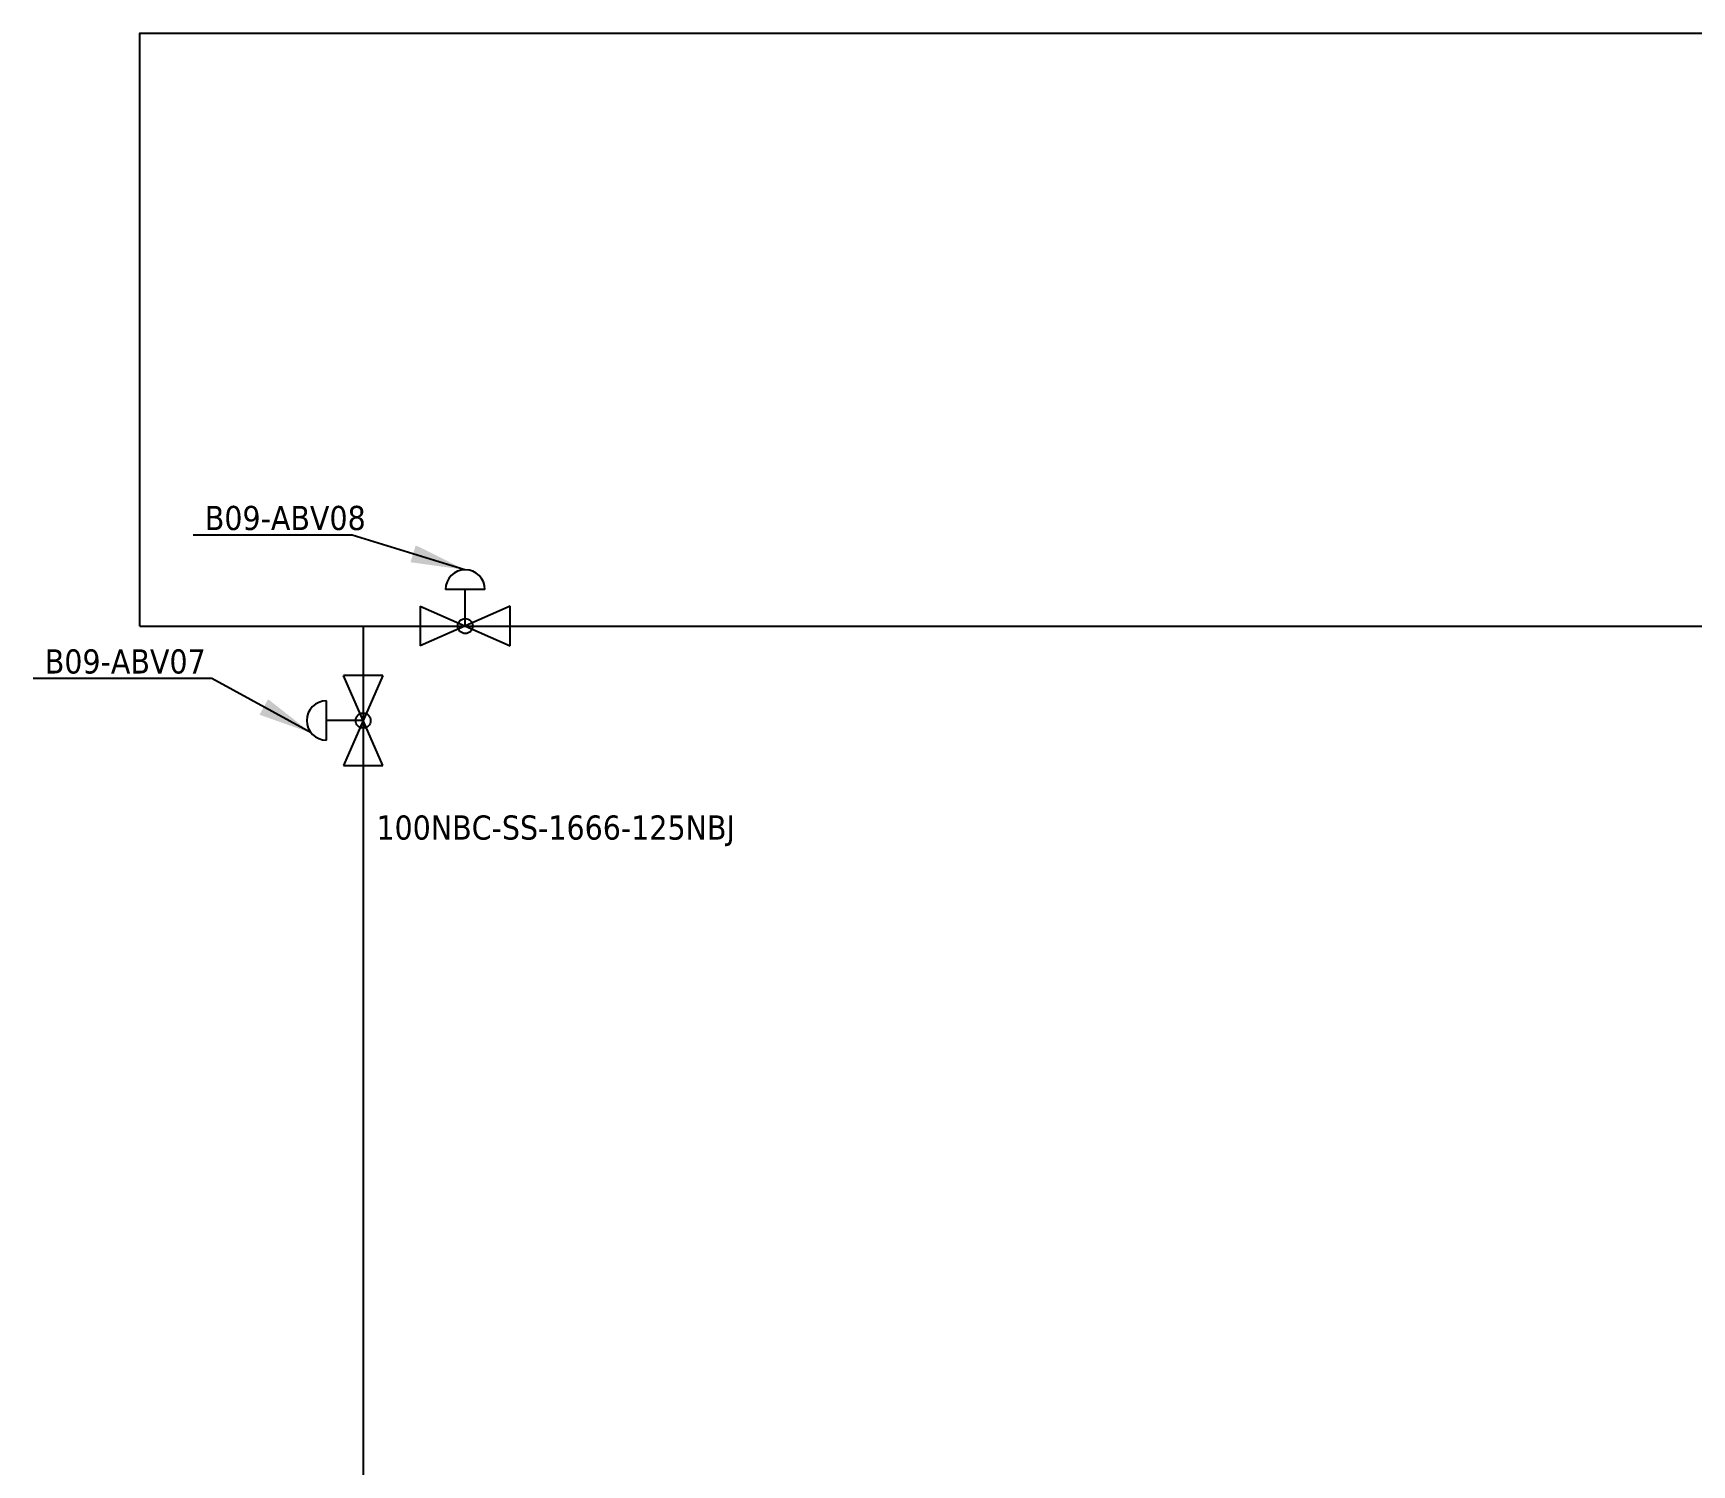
# Model space of a CAD drawing. Header units: millimetres. Extents: x 24306 to 29428, y 5751 to 9375.
# Drawn here: x 27530 to 28296, y 6417 to 7079 of the extents above; entities that cross this region are included whole.
import ezdxf

# ---------------------------------------------------------------- set-up
doc = ezdxf.new("R2010")
doc.units = ezdxf.units.MM
doc.dimstyles.new('ISO-25', dxfattribs={"dimtxt": 2.5, "dimasz": 2.5, "dimexe": 1.25, "dimexo": 0.625, "dimtad": 1, "dimtxsty": 'Standard', "dimcen": 2.5, "dimadec": 0, "dimazin": 0, "dimtfac": 1, "dimtmove": 0, "dimatfit": 3, "dimfxl": 1, "dimarcsym": 0})

msp = doc.modelspace()

# ---------------------------------------------------------------- linework, layer by layer
at = {"linetype": 'Continuous', "lineweight": -3}
for p, q in [((27738.51, 6822.15), (27720.32, 6822.15)), ((27729.41, 6805.18), (27729.41, 6822.15)), ((27750.21, 6814.31), (27708.62, 6796.06)), ((27708.62, 6814.31), (27750.21, 6796.06)), ((27708.62, 6814.31), (27708.62, 6796.06)), ((27750.21, 6796.06), (27750.21, 6814.31)), ((27691.36, 6740.73), (27673.12, 6782.31)), ((27691.36, 6782.31), (27673.12, 6740.73)), ((27691.36, 6782.31), (27673.12, 6782.31)), ((27665.27, 6752.42), (27665.27, 6770.62)), ((27682.24, 6761.52), (27665.27, 6761.52)), ((27673.12, 6740.73), (27691.36, 6740.73))]:
    msp.add_line(p, q, dxfattribs=at)
for p, q in [((27682.24, 6805.18), (27682.24, 6618.06)), ((27682.24, 6618.06), (27682.24, 6430.93))]:
    msp.add_line(p, q)
for points in [[(27579.09, 6805.18), (28811.54, 6805.18), (28811.54, 7079.29)], [(27579.09, 6805.18), (27579.09, 7079.29), (28605.24, 7079.29)], [(27682.24, 6430.93), (27682.24, 6250.8), (27538.72, 6250.8)]]:
    msp.add_lwpolyline(points)
for centre in [(27729.41, 6805.18), (27682.24, 6761.52)]:
    msp.add_circle(centre, 3.45)
for centre, start, end in [((27729.41, 6822.15), 0, 180), ((27665.27, 6761.52), 90, 270)]:
    msp.add_arc(centre, 9.1, start, end, dxfattribs=at)

# ---------------------------------------------------------------- texts
at = {"char_height": 11.1664, "width": 777.1843, "attachment_point": 1}
for s, insert in [('{\\fTahoma|b0|i0|c0|p34;B09-ABV08}', (27609.05, 6860.75)), ('{\\fTahoma|b0|i0|c0|p34;B09-ABV07}', (27535.11, 6794.42)), ('\\pxt9;{\\fTahoma|b0|i0|c0|p34;100NBC-SS-1666-125NBJ}', (27688.36, 6717.64))]:
    msp.add_mtext(s, dxfattribs=dict(at, insert=insert))

# ---------------------------------------------------------------- leaders
at = {"linetype": 'Continuous', "lineweight": -3}
for points in [[(27729.22, 6831.25), (27677.2, 6847.25), (27603.69, 6847.25)], [(27658.23, 6755.76), (27612.38, 6780.92), (27529.75, 6780.92)]]:
    msp.add_leader(points, dimstyle='ISO-25', override={"dimscale": 10, "dimtad": 0}, dxfattribs=at)

doc.saveas('drawing.dxf')
